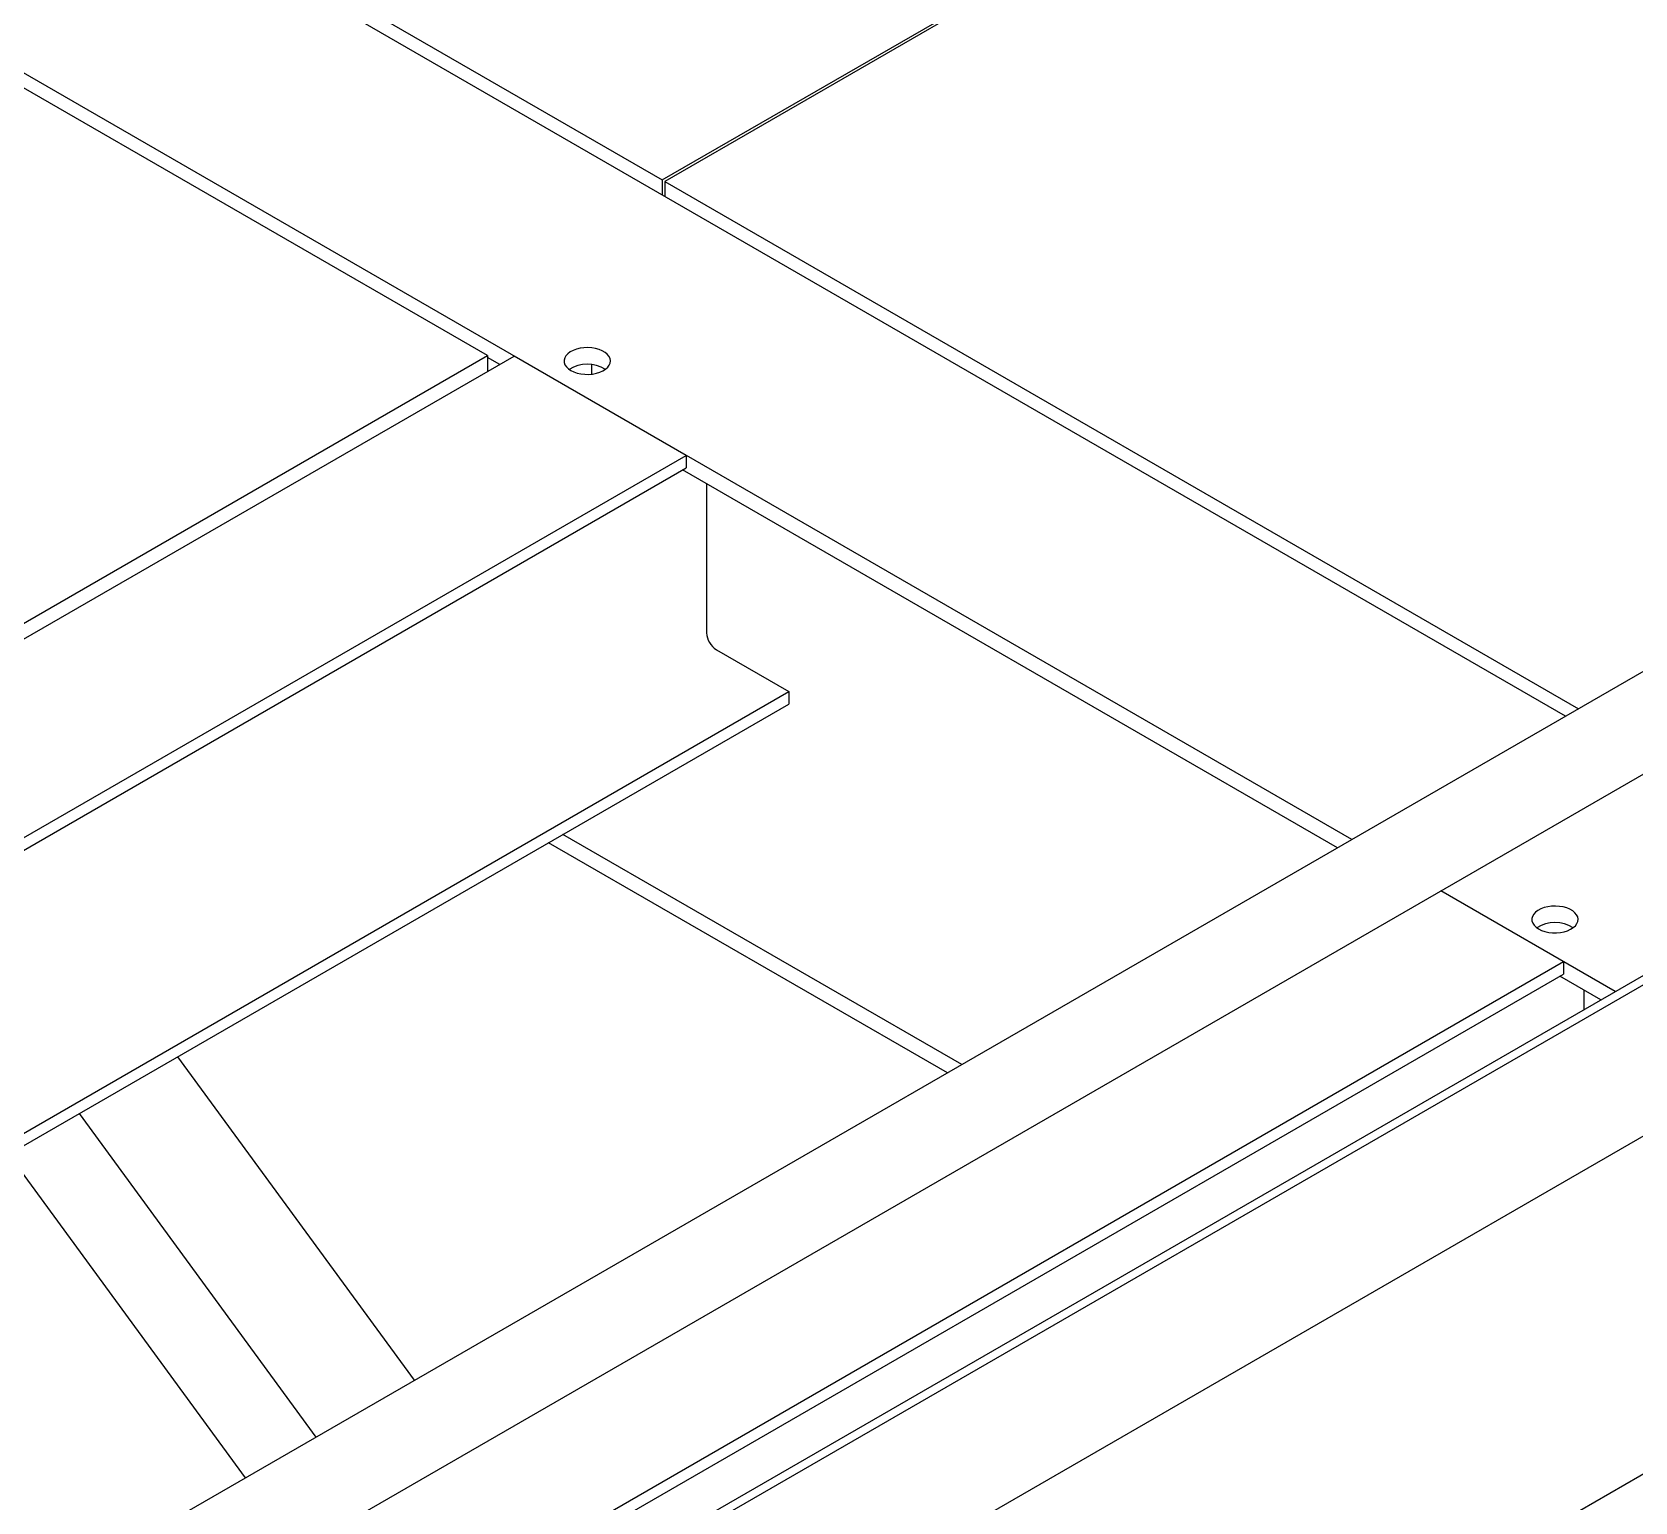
# Model space of a CAD drawing. Header units: millimetres. Extents: x 1293 to 41893, y 1011 to 26911.
# Drawn here: x 38631 to 39510, y 11843 to 12649 of the extents above; entities that cross this region are included whole.
import ezdxf

# ---------------------------------------------------------------- set-up
doc = ezdxf.new("R2010")
doc.units = ezdxf.units.MM
doc.header["$LTSCALE"] = 50
doc.layers.add('PASILLOS', color=2, linetype='Continuous')

msp = doc.modelspace()

# ---------------------------------------------------------------- linework, layer by layer
at = {"color": 7, "linetype": 'Continuous', "lineweight": 25}
for p, q in [((39354.4080799, 12206.3524081), (36093.5396936, 14088.8116582)), ((39471.5106197, 12273.9542654), (36879.1595433, 13770.4866872)), ((38880.7601638, 12471.6194488), (38234.181723, 12844.8812375)), ((38106.1744551, 12024.4606373), (38880.7601638, 12471.6194488)), ((38113.6874647, 12020.1234692), (38895.3442411, 12471.3643213)), ((38880.7601638, 12471.6194488), (38880.7601638, 12462.9451126)), ((38887.4403312, 12466.8014912), (38880.7601638, 12470.6578698)), ((38989.6369304, 12416.9303104), (38895.3442411, 12471.3643213)), ((38937.7013515, 12466.7261436), (38937.7013515, 12461.4273147)), ((38207.980154, 11965.6894583), (38989.6369304, 12416.9303104)), ((38989.6369304, 12416.9303104), (38989.6369304, 12410.0860653)), ((38213.9080864, 11962.2673358), (38989.6369304, 12410.0860653)), ((39346.50417, 12201.789578), (38987.6609529, 12408.9453578)), ((39000.772448, 12401.3762528), (39000.772448, 12319.6495646)), ((39006.1606017, 12310.3170087), (39045.8533337, 12287.4028822)), ((38348.2745545, 11884.6992248), (39045.8533337, 12287.4028822)), ((38354.2024869, 11881.2771023), (39045.8533337, 12280.5586372)), ((39045.8533337, 12287.4028822), (39045.8533337, 12280.5586372)), ((39132.7393343, 12078.3857651), (38914.1905178, 12204.5513114)), ((39140.6432442, 12082.9485952), (38922.0944277, 12209.1141415)), ((39498.792431, 12123.0010964), (39403.2434935, 12178.1603239)), ((39470.4695416, 12139.3515524), (39403.2434935, 12178.1603239)), ((38717.1356546, 11671.7602443), (39552.6827257, 12154.1113013)), ((38721.6257827, 11669.1681485), (39557.1728538, 12151.5192055)), ((38706.6676458, 11698.4181035), (39470.4695416, 12139.3515524)), ((38706.6676458, 11691.5738584), (39470.4695416, 12132.5073073)), ((39490.8885211, 12118.4382663), (39468.4935641, 12131.3665998)), ((39470.4695416, 12139.3515524), (39470.4695416, 12132.5073073)), ((39481.6050592, 12123.7974948), (39481.6050592, 12113.0790378)), ((38840.8079171, 11909.8573452), (38711.0050997, 12087.2548662)), ((39568.0622982, 12074.8483721), (38692.0022836, 11569.1096906)), ((38786.9263804, 11878.7521961), (38657.123563, 12056.1497172)), ((38748.1556071, 11856.3703051), (38618.3527896, 12033.7678262))]:
    msp.add_line(p, q, dxfattribs=at)
at = {"color": 7, "linetype": 'Continuous', "lineweight": 25, "flags": 128}
for points in [[(38926.4392618, 12463.4553677), (38928.0861053, 12462.6538049), (38929.9439177, 12462.0244414), (38931.9592531, 12461.5853829), (38934.0741341, 12461.3492601), (38936.2277193, 12461.3228659), (38938.358054, 12461.5069597), (38940.4038524, 12461.8962454), (38942.3062606, 12462.4795239), (38944.0105497, 12463.2400155), (38945.4676905, 12464.1558421), (38946.6357636, 12465.200657), (38947.4811658, 12466.344403), (38947.9795763, 12467.5541764), (38948.1166568, 12468.7951742), (38947.8884638, 12470.0316953), (38947.3015619, 12471.2281672), (38946.3728352, 12472.3501696), (38945.1290015, 12473.3654244), (38943.6058437, 12474.2447247), (38941.8471801, 12474.9627746), (38939.9036045, 12475.4989171), (38937.8310298, 12475.8377284), (38935.6890803, 12475.9694615), (38933.539376, 12475.8903266), (38931.44376, 12475.6026003), (38929.4625193, 12475.11456), (38927.6526505, 12474.4402457), (38926.0662205, 12473.5990562), (38924.7488677, 12472.6151911), (38923.7384902, 12471.5169542), (38923.0641545, 12470.33594), (38922.7452602, 12469.1061239), (38922.7909811, 12467.8628856), (38923.2000021, 12466.6419908), (38923.9605563, 12465.4785624), (38925.050764, 12464.4060702), (38926.4392618, 12463.4553677)], [(39456.7693477, 12157.3023257), (39458.4161912, 12156.500763), (39460.2740036, 12155.8713995), (39462.289339, 12155.4323409), (39464.40422, 12155.1962181), (39466.5578052, 12155.169824), (39468.6881399, 12155.3539178), (39470.7339383, 12155.7432035), (39472.6363465, 12156.326482), (39474.3406356, 12157.0869736), (39475.7977763, 12158.0028001), (39476.9658495, 12159.0476151), (39477.8112517, 12160.191361), (39478.3096622, 12161.4011344), (39478.4467427, 12162.6421323), (39478.2185497, 12163.8786534), (39477.6316478, 12165.0751253), (39476.7029211, 12166.1971277), (39475.4590874, 12167.2123825), (39473.9359296, 12168.0916828), (39472.177266, 12168.8097327), (39470.2336904, 12169.3458752), (39468.1611157, 12169.6846865), (39466.0191662, 12169.8164195), (39463.8694619, 12169.7372846), (39461.7738459, 12169.4495583), (39459.7926052, 12168.9615181), (39457.9827364, 12168.2872038), (39456.3963064, 12167.4460143), (39455.0789536, 12166.4621491), (39454.0685761, 12165.3639123), (39453.3942404, 12164.182898), (39453.075346, 12162.953082), (39453.121067, 12161.7098437), (39453.530088, 12160.4889489), (39454.2906422, 12159.3255205), (39455.3808499, 12158.2530282), (39456.7693477, 12157.3023257)]]:
    msp.add_lwpolyline(points, dxfattribs=at)
at = {"color": 7, "linetype": 'Continuous', "lineweight": 25}
for centre, radius, start, end in [((38935.419518, 12448.2380379), 18.6997946, 57.8866187459, 122.1133815472), ((39012.4707947, 12320.1819043), 11.7104526, 182.6054784857, 237.3945216598), ((39465.7496038, 12142.0849947), 18.6997959, 57.886627511, 122.1133727512)]:
    msp.add_arc(centre, radius, start, end, dxfattribs=at)
at = {"layer": 'PASILLOS', "linetype": 'Continuous', "lineweight": 25}
for p, q in [((36879.1595433, 13778.6703653), (38976.5052504, 12567.8984606)), ((38976.5052504, 12567.8984606), (39623.0836911, 12941.1602493)), ((39624.4979046, 12940.3438412), (38977.9194639, 12567.0820525)), ((40233.1816638, 12713.6575998), (38644.0298837, 11796.2598045)), ((38692.0022836, 11767.5695131), (40234.0397181, 12657.7687756)), ((38976.5052504, 12567.8984606), (38976.5052504, 12559.7147825)), ((38977.9194639, 12567.0820525), (39478.5986608, 12278.0461044)), ((38977.9194639, 12567.0820525), (38977.9194639, 12558.8983744)), ((40208.3622158, 12259.2141398), (38692.0022836, 11383.8381839))]:
    msp.add_line(p, q, dxfattribs=at)

doc.saveas('drawing.dxf')
